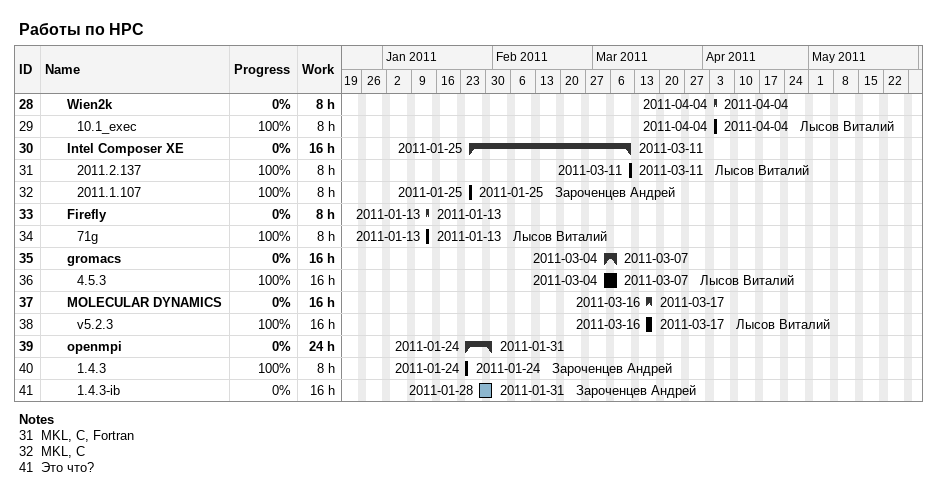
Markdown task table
Работы по HPC

| ID | Level | Task | Start | Finish | Resources | % complete | Work (h) |
|---|---|---|---|---|---|---|---|
| 28 | 3 | **Wien2k** | 2011-04-04 | 2011-04-04 |  | 0 | 8 |
| 29 | 4 | 10.1_exec | 2011-04-04 | 2011-04-04 | Лысов Виталий | 100 | 8 |
| 30 | 3 | **Intel Composer XE** | 2011-01-25 | 2011-03-11 |  | 0 | 16 |
| 31 | 4 | 2011.2.137 | 2011-03-11 | 2011-03-11 | Лысов Виталий | 100 | 8 |
| 32 | 4 | 2011.1.107 | 2011-01-25 | 2011-01-25 | Зароченцев Андрей | 100 | 8 |
| 33 | 3 | **Firefly** | 2011-01-13 | 2011-01-13 |  | 0 | 8 |
| 34 | 4 | 71g | 2011-01-13 | 2011-01-13 | Лысов Виталий | 100 | 8 |
| 35 | 3 | **gromacs** | 2011-03-04 | 2011-03-07 |  | 0 | 16 |
| 36 | 4 | 4.5.3 | 2011-03-04 | 2011-03-07 | Лысов Виталий | 100 | 16 |
| 37 | 3 | **MOLECULAR DYNAMICS** | 2011-03-16 | 2011-03-17 |  | 0 | 16 |
| 38 | 4 | v5.2.3 | 2011-03-16 | 2011-03-17 | Лысов Виталий | 100 | 16 |
| 39 | 3 | **openmpi** | 2011-01-24 | 2011-01-31 |  | 0 | 24 |
| 40 | 4 | 1.4.3 | 2011-01-24 | 2011-01-24 | Зароченцев Андрей | 100 | 8 |
| 41 | 4 | 1.4.3-ib | 2011-01-28 | 2011-01-31 | Зароченцев Андрей | 0 | 16 |

Notes
- 31: MKL, C, Fortran
- 32: MKL, C
- 41: Это что?
